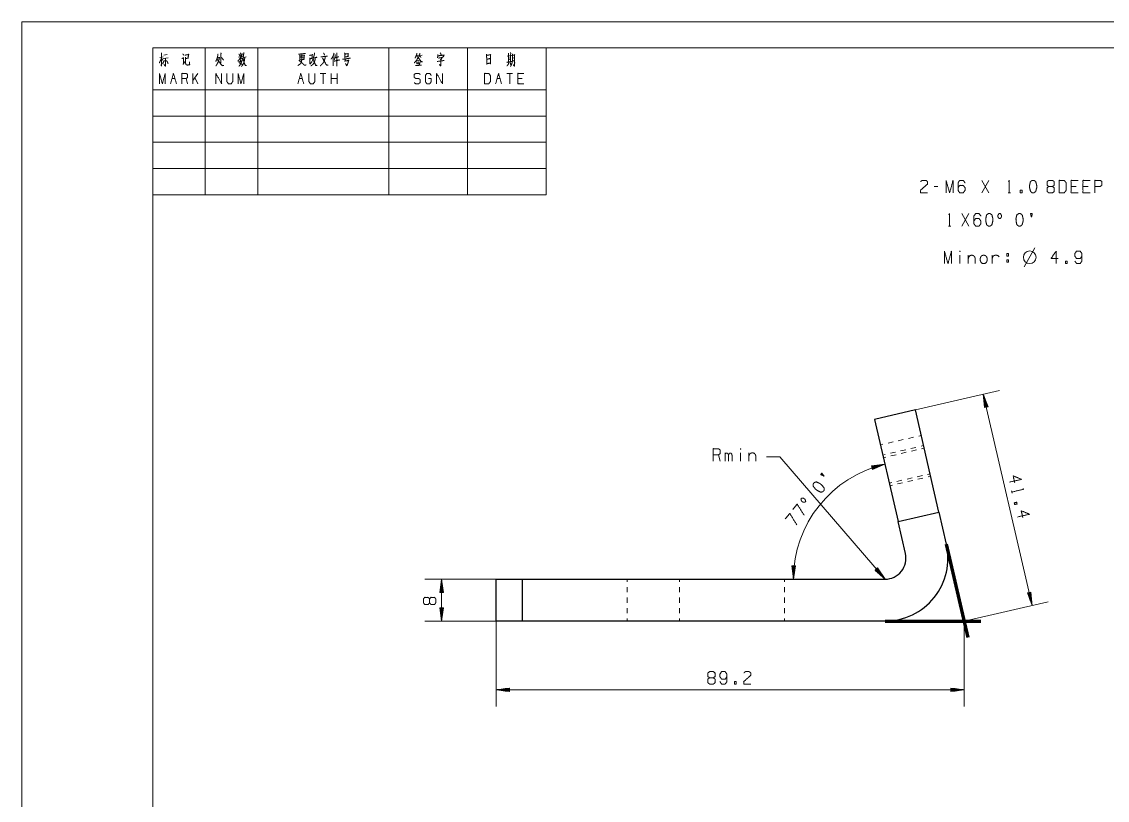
# Model space of a CAD drawing. Header units: millimetres. Extents: x 0 to 420, y 0 to 297.
# Drawn here: x 0 to 207, y 148.5 to 297 of the extents above; entities that cross this region are included whole.
import ezdxf

# ---------------------------------------------------------------- set-up
doc = ezdxf.new("R2010")
doc.units = ezdxf.units.MM
doc.layers.add('1', color=7, linetype='Continuous', true_color=0xffffff)

msp = doc.modelspace()

# ---------------------------------------------------------------- linework, layer by layer
at = {"layer": '1', "color": 132, "linetype": 'Continuous', "lineweight": 18}
for p, q in [((0, 297), (0, 0)), ((420, 297), (0, 297)), ((25, 292), (25, 264)), ((25, 292), (100, 292)), ((25, 292), (100, 292)), ((25, 292), (100, 292)), ((25, 292), (25, 5)), ((415, 292), (25, 292)), ((35, 292), (35, 264)), ((45, 292), (45, 264)), ((70, 292), (70, 264)), ((85, 292), (85, 264)), ((100, 292), (100, 264)), ((25, 284), (100, 284)), ((25, 279), (100, 279)), ((25, 274), (100, 274)), ((25, 269), (100, 269)), ((25, 264), (100, 264))]:
    msp.add_line(p, q, dxfattribs=at)
at = {"layer": '1', "color": 95, "linetype": 'Continuous', "lineweight": 18}
for p, q in [((26.34, 290.18), (26.96, 290.3)), ((26.7, 289.95), (26.92, 289.68)), ((26.99, 289.99), (27.95, 290.14)), ((27.13, 290.61), (27.71, 290.74)), ((41.34, 290.22), (42.13, 290.38)), ((42.25, 290.16), (42.79, 290.28)), ((53.17, 290.09), (53.7, 290.18)), ((75.25, 290.57), (75.67, 290.63)), ((75.35, 290.55), (75.45, 290.24)), ((75.82, 290.51), (76.35, 290.61)), ((75.98, 290.49), (76.11, 290.16)), ((92.56, 290.43), (93.43, 290.55)), ((92.84, 290.07), (93.11, 290.14)), ((93.6, 290.05), (93.85, 290.12)), ((54.91, 288.87), (55.37, 289.43)), ((75.83, 289.64), (75.37, 289.56)), ((92.86, 289.72), (93.09, 289.78)), ((28.66, 286.17), (29.22, 286.17)), ((31.62, 285.18), (31.34, 286.17)), ((33.59, 287.14), (32.63, 285.78)), ((32.63, 285.18), (32.63, 287.14)), ((33.59, 285.18), (33.04, 286.36)), ((52.94, 286.17), (53.49, 286.17)), ((58.02, 287.14), (56.9, 287.14)), ((57.46, 287.14), (57.46, 285.18)), ((59.02, 285.18), (59.02, 287.14)), ((60.14, 286.17), (59.02, 286.17)), ((60.14, 285.18), (60.14, 287.14)), ((90.65, 286.17), (91.2, 286.17)), ((93.6, 287.14), (92.49, 287.14)), ((93.05, 287.14), (93.05, 285.18)), ((95.45, 286.17), (94.61, 286.17)), ((174.67, 265.57), (174, 265.57)), ((184.43, 264.37), (183.09, 266.74)), ((183.09, 264.37), (184.43, 266.74)), ((201.1, 265.57), (200.09, 265.57)), ((203.37, 265.57), (202.37, 265.57)), ((188.1, 264.37), (188.53, 264.37)), ((180.63, 258.02), (179.28, 260.39)), ((179.28, 258.02), (180.63, 260.39)), ((176.72, 258.02), (177.14, 258.02)), ((191.18, 250.24), (193.18, 253.89)), ((178.89, 252.45), (178.89, 250.87)), ((180.5, 252.45), (180.5, 250.87)), ((185.05, 250.87), (185.05, 252.45)), ((187.82, 251.6), (188.16, 251.6)), ((187.82, 251.6), (187.82, 251.12)), ((133.18, 213.18), (132.84, 214.38)), ((134.11, 213.18), (134.11, 214.76)), ((137.06, 214.76), (137.06, 213.18)), ((138.67, 214.76), (138.67, 213.18)), ((188.74, 207.5), (188.84, 207.08))]:
    msp.add_line(p, q, dxfattribs=at)
at = {"layer": '1', "color": 13, "linetype": 'Continuous', "lineweight": 18}
for p, q in [((170.4, 222.96), (186.45, 226.67)), ((184.26, 223.56), (183.36, 225.96)), ((183.36, 225.96), (183.61, 223.41)), ((192.66, 185.66), (183.36, 225.96)), ((183.91, 223.48), (183.38, 225.76)), ((183.96, 223.49), (183.43, 225.77)), ((183.86, 223.46), (183.42, 225.37)), ((183.81, 223.45), (183.45, 224.99)), ((183.76, 223.44), (183.49, 224.6)), ((183.71, 223.43), (183.53, 224.21)), ((184.01, 223.5), (183.56, 225.41)), ((183.66, 223.42), (183.56, 223.82)), ((184.05, 223.51), (183.7, 225.04)), ((184.1, 223.52), (183.84, 224.68)), ((184.15, 223.53), (183.97, 224.32)), ((184.2, 223.54), (184.11, 223.95)), ((184.25, 223.56), (184.25, 223.59)), ((184.25, 223.56), (184.25, 223.59)), ((183.61, 223.41), (183.6, 223.44)), ((183.61, 223.41), (183.6, 223.44)), ((183.61, 223.41), (184.26, 223.56)), ((142.03, 214), (144.57, 214)), ((144.57, 214), (164.62, 190.67)), ((164.58, 212.59), (162.04, 212.27)), ((162.04, 212.27), (162.07, 212.28)), ((162.04, 212.27), (162.07, 212.28)), ((162.04, 212.27), (162.21, 211.62)), ((162.06, 212.22), (162.46, 212.32)), ((162.07, 212.17), (162.85, 212.37)), ((162.08, 212.12), (163.23, 212.42)), ((162.09, 212.07), (163.62, 212.47)), ((162.11, 212.02), (164, 212.52)), ((162.12, 211.97), (164.39, 212.56)), ((162.13, 211.92), (164.4, 212.52)), ((162.14, 211.87), (164.04, 212.37)), ((162.16, 211.83), (163.68, 212.22)), ((162.17, 211.78), (163.32, 212.08)), ((162.18, 211.73), (162.96, 211.93)), ((162.2, 211.68), (162.6, 211.78)), ((162.21, 211.62), (164.58, 212.59)), ((162.21, 211.63), (162.24, 211.64)), ((162.21, 211.63), (162.24, 211.64)), ((146.88, 193.22), (147.15, 190.67)), ((147.55, 193.2), (146.88, 193.22)), ((146.89, 193.22), (146.89, 193.18)), ((146.89, 193.22), (146.89, 193.18)), ((146.94, 193.22), (146.93, 192.8)), ((146.99, 193.21), (146.97, 192.41)), ((147.04, 193.21), (147.01, 192.02)), ((147.09, 193.21), (147.05, 191.64)), ((147.14, 193.21), (147.09, 191.25)), ((147.19, 193.21), (147.13, 190.86)), ((147.15, 190.67), (147.55, 193.2)), ((147.24, 193.21), (147.18, 190.86)), ((147.29, 193.21), (147.24, 191.24)), ((147.35, 193.2), (147.3, 191.63)), ((147.4, 193.2), (147.36, 192.01)), ((147.45, 193.2), (147.42, 192.4)), ((147.5, 193.2), (147.49, 192.78)), ((147.55, 193.2), (147.55, 193.17)), ((147.55, 193.2), (147.55, 193.17)), ((163.21, 192.81), (162.71, 192.38)), ((162.9, 192.55), (164.18, 191.06)), ((162.94, 192.58), (164.47, 190.8)), ((162.98, 192.61), (164.51, 190.83)), ((163.02, 192.64), (164.3, 191.16)), ((163.06, 192.68), (164.08, 191.48)), ((163.1, 192.71), (163.87, 191.81)), ((163.13, 192.74), (163.66, 192.13)), ((163.17, 192.78), (163.44, 192.46)), ((163.21, 192.81), (163.23, 192.79)), ((163.21, 192.81), (163.23, 192.79)), ((164.62, 190.67), (163.21, 192.81)), ((90.45, 190.67), (76.89, 190.67)), ((80.06, 190.67), (79.73, 188.13)), ((80.04, 188.13), (80.04, 190.48)), ((80.4, 188.13), (80.06, 190.67)), ((80.06, 190.67), (80.06, 182.67)), ((80.09, 188.13), (80.09, 190.48)), ((162.71, 192.38), (162.73, 192.36)), ((162.71, 192.38), (162.73, 192.36)), ((162.71, 192.38), (164.62, 190.67)), ((162.75, 192.41), (163.02, 192.1)), ((162.79, 192.45), (163.31, 191.84)), ((162.83, 192.48), (163.6, 191.58)), ((162.86, 192.51), (163.89, 191.32)), ((79.78, 188.13), (79.78, 188.55)), ((79.83, 188.13), (79.83, 188.93)), ((79.88, 188.13), (79.88, 189.32)), ((79.93, 188.13), (79.93, 189.7)), ((79.98, 188.13), (79.98, 190.09)), ((80.14, 188.13), (80.14, 190.09)), ((80.19, 188.13), (80.19, 189.7)), ((80.24, 188.13), (80.24, 189.32)), ((80.29, 188.13), (80.29, 188.93)), ((80.34, 188.13), (80.34, 188.55)), ((79.73, 188.13), (79.73, 188.16)), ((79.73, 188.13), (79.73, 188.16)), ((79.73, 188.13), (80.4, 188.13)), ((80.39, 188.13), (80.39, 188.16)), ((80.39, 188.13), (80.39, 188.16)), ((179.7, 182.67), (195.76, 186.37)), ((192.42, 188.21), (191.77, 188.06)), ((191.77, 188.06), (191.78, 188.03)), ((191.77, 188.06), (191.78, 188.03)), ((191.77, 188.06), (192.66, 185.66)), ((191.82, 188.07), (191.91, 187.67)), ((191.87, 188.08), (192.05, 187.3)), ((191.92, 188.1), (192.19, 186.94)), ((191.97, 188.11), (192.32, 186.57)), ((192.02, 188.12), (192.46, 186.21)), ((192.07, 188.13), (192.59, 185.84)), ((192.12, 188.14), (192.64, 185.85)), ((192.17, 188.15), (192.61, 186.24)), ((192.21, 188.16), (192.57, 186.63)), ((192.26, 188.18), (192.53, 187.02)), ((192.31, 188.19), (192.49, 187.4)), ((192.36, 188.2), (192.46, 187.79)), ((192.41, 188.21), (192.42, 188.18)), ((192.41, 188.21), (192.42, 188.18)), ((192.66, 185.66), (192.42, 188.21)), ((79.73, 185.21), (79.73, 185.18)), ((79.73, 185.21), (79.73, 185.18)), ((79.73, 185.21), (80.06, 182.67)), ((80.4, 185.21), (79.73, 185.21)), ((79.78, 185.21), (79.78, 184.79)), ((79.83, 185.21), (79.83, 184.4)), ((79.88, 185.21), (79.88, 184.02)), ((79.93, 185.21), (79.93, 183.63)), ((79.98, 185.21), (79.98, 183.25)), ((80.04, 185.21), (80.04, 182.86)), ((80.06, 182.67), (80.4, 185.21)), ((80.09, 185.21), (80.09, 182.86)), ((80.14, 185.21), (80.14, 183.25)), ((80.19, 185.21), (80.19, 183.63)), ((80.24, 185.21), (80.24, 184.02)), ((80.29, 185.21), (80.29, 184.4)), ((80.34, 185.21), (80.34, 184.79)), ((80.39, 185.21), (80.39, 185.18)), ((80.39, 185.21), (80.39, 185.18)), ((90.45, 182.67), (76.89, 182.67)), ((90.45, 182.67), (90.45, 166.4)), ((179.7, 182.67), (179.7, 166.4)), ((92.99, 169.91), (90.45, 169.57)), ((92.99, 169.75), (91.8, 169.75)), ((92.99, 169.8), (92.19, 169.8)), ((92.99, 169.85), (92.58, 169.85)), ((92.99, 169.9), (92.96, 169.9)), ((92.99, 169.9), (92.96, 169.9)), ((92.99, 169.24), (92.99, 169.91)), ((177.16, 169.91), (177.16, 169.24)), ((179.7, 169.57), (177.16, 169.91)), ((177.16, 169.9), (177.19, 169.9)), ((177.16, 169.9), (177.19, 169.9)), ((177.16, 169.85), (177.58, 169.85)), ((177.16, 169.8), (177.97, 169.8)), ((177.16, 169.75), (178.35, 169.75)), ((90.45, 169.57), (92.99, 169.24)), ((90.45, 169.57), (179.7, 169.57)), ((92.99, 169.6), (90.65, 169.6)), ((92.99, 169.55), (90.65, 169.55)), ((92.99, 169.65), (91.03, 169.65)), ((92.99, 169.49), (91.03, 169.49)), ((92.99, 169.7), (91.42, 169.7)), ((92.99, 169.44), (91.42, 169.44)), ((92.99, 169.39), (91.8, 169.39)), ((92.99, 169.34), (92.19, 169.34)), ((92.99, 169.29), (92.58, 169.29)), ((92.99, 169.24), (92.96, 169.24)), ((92.99, 169.24), (92.96, 169.24)), ((177.16, 169.7), (178.74, 169.7)), ((177.16, 169.65), (179.12, 169.65)), ((177.16, 169.6), (179.51, 169.6)), ((177.16, 169.24), (179.7, 169.57)), ((177.16, 169.55), (179.51, 169.55)), ((177.16, 169.49), (179.12, 169.49)), ((177.16, 169.44), (178.74, 169.44)), ((177.16, 169.39), (178.35, 169.39)), ((177.16, 169.34), (177.97, 169.34)), ((177.16, 169.29), (177.58, 169.29)), ((177.16, 169.24), (177.19, 169.24)), ((177.16, 169.24), (177.19, 169.24))]:
    msp.add_line(p, q, dxfattribs=at)
at = {"layer": '1', "color": 30, "linetype": 'Continuous', "lineweight": 25}
for p, q in [((170.4, 222.96), (162.6, 221.16)), ((174.9, 203.48), (170.4, 222.96)), ((162.6, 221.16), (167.1, 201.68)), ((167.1, 201.68), (174.9, 203.48)), ((174.9, 203.48), (176.31, 197.37)), ((168.51, 195.57), (167.1, 201.68)), ((90.45, 190.67), (95.45, 190.67)), ((90.45, 182.67), (90.45, 190.67)), ((95.45, 190.67), (95.45, 182.67)), ((95.45, 190.67), (164.62, 190.67)), ((95.45, 182.67), (90.45, 182.67)), ((164.62, 182.67), (95.45, 182.67))]:
    msp.add_line(p, q, dxfattribs=at)
at = {"layer": '1', "color": 43, "linetype": 'Continuous', "lineweight": 18}
for p, q in [((169.09, 217.53), (170.06, 217.75)), ((171.04, 217.98), (171.52, 218.09)), ((163.73, 216.29), (164.22, 216.4)), ((165.19, 216.63), (166.16, 216.85)), ((167.14, 217.08), (168.11, 217.3)), ((167.59, 215.13), (168.56, 215.36)), ((167.59, 215.13), (168.56, 215.36)), ((169.54, 215.58), (170.51, 215.81)), ((169.54, 215.58), (170.51, 215.81)), ((170.62, 215.32), (169.65, 215.09)), ((171.49, 216.03), (171.97, 216.14)), ((171.49, 216.03), (171.97, 216.14)), ((172.09, 215.66), (171.6, 215.54)), ((164.18, 214.34), (164.67, 214.46)), ((164.18, 214.34), (164.67, 214.46)), ((164.78, 213.97), (164.29, 213.86)), ((165.64, 214.68), (166.61, 214.91)), ((165.64, 214.68), (166.61, 214.91)), ((166.73, 214.42), (165.75, 214.19)), ((168.68, 214.87), (167.7, 214.64)), ((165.42, 208.98), (165.9, 209.1)), ((166.88, 209.32), (167.85, 209.55)), ((168.83, 209.77), (169.8, 210)), ((168.94, 209.28), (169.91, 209.51)), ((168.94, 209.28), (169.91, 209.51)), ((170.77, 210.22), (171.75, 210.45)), ((170.89, 209.73), (171.86, 209.96)), ((170.89, 209.73), (171.86, 209.96)), ((172.72, 210.67), (173.21, 210.78)), ((172.84, 210.18), (173.32, 210.3)), ((172.84, 210.18), (173.32, 210.3)), ((165.53, 208.5), (166.02, 208.61)), ((165.53, 208.5), (166.02, 208.61)), ((166.99, 208.83), (167.96, 209.06)), ((166.99, 208.83), (167.96, 209.06)), ((115.45, 190.17), (115.45, 190.67)), ((125.45, 190.67), (125.45, 190.17)), ((145.45, 190.17), (145.45, 190.67)), ((115.45, 188.17), (115.45, 189.17)), ((125.45, 189.17), (125.45, 188.17)), ((145.45, 188.17), (145.45, 189.17)), ((115.45, 186.17), (115.45, 187.17)), ((125.45, 187.17), (125.45, 186.17)), ((145.45, 186.17), (145.45, 187.17)), ((115.45, 184.17), (115.45, 185.17)), ((125.45, 185.17), (125.45, 184.17)), ((145.45, 184.17), (145.45, 185.17)), ((115.45, 182.67), (115.45, 183.17)), ((125.45, 183.17), (125.45, 182.67)), ((145.45, 182.67), (145.45, 183.17))]:
    msp.add_line(p, q, dxfattribs=at)
at = {"layer": '1', "color": 252, "linetype": 'Continuous', "lineweight": 70}
for p, q in [((176.31, 197.37), (180.42, 179.57)), ((164.62, 182.67), (182.88, 182.67))]:
    msp.add_line(p, q, dxfattribs=at)
at = {"layer": '1', "color": 95, "linetype": 'Continuous', "lineweight": 18}
msp.add_circle((192.21, 252.07), 1.2, dxfattribs=at)
at = {"layer": '1', "color": 13, "linetype": 'Continuous', "lineweight": 18}
msp.add_arc((169.64, 190.67), 22.5, 103, 180, dxfattribs=at)
at = {"layer": '1', "color": 30, "linetype": 'Continuous', "lineweight": 25}
for radius in [12, 4]:
    msp.add_arc((164.62, 194.67), radius, 270, 13, dxfattribs=at)
at = {"layer": '1', "color": 95, "linetype": 'Continuous', "lineweight": 18}
for points, knots in [([(26.67, 290.16), (26.6, 289.91), (26.48, 289.62), (26.35, 289.35), (26.23, 289.14)], [0, 0, 0.233514, 0.515368, 0.78555, 1, 1]), ([(26.67, 291.07), (26.66, 288.89), (26.63, 288.5), (26.61, 288.71), (26.64, 288.94)], [0, 0, 0.723303, 0.854546, 0.923601, 1, 1]), ([(27.37, 289.99), (27.42, 289.87), (27.42, 288.83), (27.4, 288.6), (27.39, 288.52), (27.11, 288.85), (27.39, 288.56)], [0, 0, 0.056947, 0.504404, 0.603051, 0.639405, 0.826366, 1, 1]), ([(30.53, 289.99), (30.92, 290.09), (30.86, 290.16), (30.83, 288.96), (30.77, 288.83), (31.12, 289.41)], [0, 0, 0.158008, 0.19221, 0.673433, 0.728446, 1, 1]), ([(30.7, 290.88), (30.87, 290.72), (30.92, 290.63), (30.92, 290.53), (30.9, 290.67)], [0, 0, 0.413146, 0.573572, 0.750721, 1, 1]), ([(31.19, 290.63), (31.87, 290.74), (31.82, 290.8), (31.73, 290.05), (31.82, 290.05), (31.25, 289.99)], [0, 0, 0.313958, 0.349012, 0.694882, 0.735357, 1, 1]), ([(31.22, 290.22), (31.25, 289.91), (31.25, 289.2), (31.27, 288.98), (31.3, 288.87), (31.34, 288.81), (31.41, 288.77), (31.53, 288.75), (31.66, 288.73), (32.03, 288.79), (32, 289.33), (32, 288.79)], [0, 0, 0.097093, 0.316208, 0.387239, 0.42073, 0.444406, 0.470581, 0.507596, 0.549105, 0.664641, 0.832445, 1, 1]), ([(37.43, 290.84), (37.42, 290.72), (37.34, 290.3), (37.26, 290.01), (37.18, 289.8), (37.09, 289.6), (37.01, 289.43)], [0, 0, 0.084498, 0.36853, 0.573114, 0.721457, 0.873368, 1, 1]), ([(37.28, 290.09), (37.75, 290.18), (37.71, 290.22), (37.68, 290.03), (37.62, 289.76), (37.56, 289.6), (37.48, 289.37), (37.4, 289.18), (37.28, 288.98), (37.2, 288.81), (37.02, 288.56)], [0, 0, 0.202443, 0.228131, 0.308408, 0.425631, 0.500403, 0.604281, 0.689483, 0.790714, 0.870506, 1, 1]), ([(37.28, 289.8), (38.22, 288.62), (38.56, 288.65), (38.54, 288.65), (38.24, 288.67), (38.08, 288.81)], [0, 0, 0.632183, 0.773704, 0.779845, 0.909108, 1, 1]), ([(37.97, 291.05), (38.02, 290.94), (38, 290.84), (37.99, 289.12), (37.97, 289.23), (38, 289.45)], [0, 0, 0.049543, 0.095606, 0.852767, 0.898838, 1, 1]), ([(38.1, 290.16), (38.13, 290.14), (38.4, 289.8), (38.47, 289.68)], [0, 0, 0.059448, 0.761031, 1, 1]), ([(41.75, 290.24), (41.62, 290.01), (41.48, 289.8), (41.35, 289.64), (41.22, 289.49)], [0, 0, 0.287221, 0.555142, 0.786181, 1, 1]), ([(41.43, 290.8), (41.56, 290.57), (41.59, 290.43)], [0, 0, 0.640221, 1, 1]), ([(41.73, 291.07), (41.76, 290.92), (41.76, 289.78), (41.73, 289.93), (41.76, 290.05)], [0, 0, 0.094654, 0.823636, 0.91829, 1, 1]), ([(41.76, 290.2), (41.94, 290.07), (42.03, 289.97)], [0, 0, 0.613122, 1, 1]), ([(42.03, 290.92), (42.03, 290.82), (41.91, 290.34)], [0, 0, 0.174301, 1, 1]), ([(42.54, 290.16), (42.49, 289.8), (42.45, 289.56), (42.41, 289.35), (42.35, 289.16), (42.23, 288.91), (42.13, 288.73), (42.01, 288.56), (41.92, 288.48)], [0, 0, 0.19438, 0.332636, 0.448614, 0.555649, 0.70616, 0.822692, 0.933847, 1, 1]), ([(42.33, 291.11), (42.33, 290.98), (42.32, 290.76), (42.27, 290.47), (42.23, 290.16), (42.17, 289.91), (42.1, 289.68), (42.08, 289.62)], [0, 0, 0.081852, 0.232243, 0.425429, 0.63211, 0.800313, 0.957953, 1, 1]), ([(42.22, 289.89), (42.25, 289.85), (42.39, 289.27), (42.49, 289), (42.6, 288.71), (42.63, 288.65), (42.85, 288.67), (42.63, 288.69), (42.55, 288.81)], [0, 0, 0.026721, 0.341749, 0.493483, 0.655465, 0.691641, 0.80784, 0.924039, 1, 1]), ([(53.44, 290.84), (53.42, 290.18), (53.41, 289.85), (53.39, 289.66), (53.38, 289.56), (53.36, 289.43), (53.32, 289.31), (53.27, 289.2), (53.14, 289.02), (53, 288.85), (52.79, 288.73), (52.69, 288.67), (52.65, 288.65)], [0, 0, 0.263783, 0.395771, 0.470171, 0.511786, 0.56157, 0.614019, 0.658777, 0.749614, 0.837596, 0.932985, 0.980677, 1, 1]), ([(52.76, 290.82), (52.82, 290.78), (52.85, 290.8), (54.11, 290.94), (54.07, 290.96), (53.92, 290.92)], [0, 0, 0.045522, 0.068286, 0.872626, 0.90344, 1, 1]), ([(53, 290.59), (53.04, 290.41), (53.04, 289.66), (53.03, 289.7), (53.89, 289.85), (53.8, 289.85), (53.89, 290.63), (53.92, 290.57), (53.87, 290.53), (53.04, 290.43)], [0, 0, 0.051663, 0.252803, 0.264656, 0.500971, 0.524672, 0.738301, 0.756829, 0.773117, 1, 1]), ([(54.88, 290.57), (55.47, 290.67), (55.41, 290.74), (55.34, 290.01), (55.41, 290.01), (54.97, 289.93), (54.94, 290.12), (54.97, 289.89), (54.96, 288.96)], [0, 0, 0.181366, 0.207406, 0.429567, 0.451891, 0.588199, 0.645735, 0.715777, 1, 1]), ([(55.98, 290.12), (55.98, 289.99), (55.92, 289.66), (55.86, 289.47), (55.81, 289.31), (55.73, 289.16), (55.65, 289.02), (55.54, 288.87), (55.31, 288.67), (55.13, 288.58)], [0, 0, 0.067236, 0.249298, 0.354996, 0.450079, 0.537949, 0.629663, 0.725721, 0.894899, 1, 1]), ([(55.85, 291.05), (55.82, 290.8), (55.73, 290.47), (55.62, 290.12), (55.53, 289.89), (55.47, 289.72), (55.41, 289.58)], [0, 0, 0.162457, 0.385014, 0.625897, 0.784413, 0.898493, 1, 1]), ([(55.54, 289.8), (55.59, 289.78), (56.04, 288.67), (56.32, 288.65), (56.06, 288.71), (55.98, 288.83)], [0, 0, 0.024909, 0.644018, 0.787117, 0.926016, 1, 1]), ([(55.62, 290.07), (56.27, 290.2), (56.2, 290.22), (56.08, 290.18)], [0, 0, 0.769962, 0.857327, 1, 1]), ([(57.88, 290.32), (57.88, 290.2), (57.81, 289.91), (57.74, 289.68), (57.65, 289.43), (57.52, 289.23), (57.5, 289.18), (57.42, 289.08), (57.31, 288.94), (57.18, 288.81), (57.06, 288.69), (56.93, 288.58)], [0, 0, 0.060656, 0.206644, 0.323463, 0.452143, 0.571976, 0.593424, 0.659716, 0.74639, 0.834816, 0.918178, 1, 1]), ([(57.02, 290.28), (58.29, 290.43), (58.21, 290.45), (58.12, 290.41)], [0, 0, 0.872478, 0.933903, 1, 1]), ([(57.34, 290.05), (57.4, 290.01), (58.1, 288.75), (58.43, 288.69), (58.12, 288.77), (58.02, 288.89)], [0, 0, 0.030854, 0.652647, 0.79375, 0.930716, 1, 1]), ([(57.56, 291.03), (57.66, 290.84), (57.71, 290.72), (57.74, 290.59)], [0, 0, 0.450481, 0.729637, 1, 1]), ([(59.55, 290.98), (59.48, 290.72), (59.38, 290.47), (59.26, 290.24), (59.14, 290.05), (59, 289.85)], [0, 0, 0.21836, 0.428744, 0.629221, 0.801494, 1, 1]), ([(59.38, 290.41), (59.39, 289.16), (59.39, 288.56), (59.38, 288.69), (59.39, 288.91)], [0, 0, 0.565717, 0.839123, 0.896086, 1, 1]), ([(59.8, 290.72), (59.76, 290.38), (59.7, 290.09), (59.64, 289.89), (59.6, 289.76)], [0, 0, 0.34211, 0.644851, 0.86512, 1, 1]), ([(59.8, 290.14), (60.47, 290.32), (60.4, 290.32), (60.28, 290.26)], [0, 0, 0.772509, 0.853435, 1, 1]), ([(60.08, 291.07), (60.12, 290.98), (60.09, 291.03), (60.11, 288.54), (60.09, 288.73), (60.11, 289.04)], [0, 0, 0.029975, 0.04619, 0.840789, 0.900562, 1, 1]), ([(61.18, 289.87), (61.37, 289.87), (61.75, 289.91), (62.68, 290.05), (62.58, 290.07), (62.43, 290.03)], [0, 0, 0.10704, 0.322386, 0.855626, 0.914427, 1, 1]), ([(61.57, 291.07), (61.63, 290.82), (61.63, 290.09), (61.63, 290.28), (62.33, 290.38), (62.21, 290.38), (62.24, 290.9), (62.26, 290.98), (62.29, 290.92), (62.19, 290.9), (61.63, 290.82)], [0, 0, 0.076614, 0.294117, 0.350048, 0.563214, 0.598361, 0.753971, 0.779215, 0.799829, 0.831205, 1, 1]), ([(61.73, 289.91), (61.63, 289.41), (61.6, 289.49), (62.38, 289.62), (62.33, 289.7), (62.33, 289.62), (62.24, 289.27), (62.19, 289.04), (62.11, 288.85), (62.05, 288.71), (62.01, 288.6), (61.98, 288.58), (61.72, 289.06), (62, 288.62)], [0, 0, 0.13637, 0.159981, 0.371157, 0.396349, 0.418604, 0.516111, 0.579311, 0.63312, 0.675133, 0.705357, 0.714996, 0.861275, 1, 1]), ([(75.64, 290.3), (75.63, 290.2), (75.39, 289.83), (75.38, 289.78), (75.26, 289.6), (75.06, 289.37), (74.85, 289.16)], [0, 0, 0.074337, 0.387309, 0.418539, 0.575027, 0.79286, 1, 1]), ([(75.37, 290.98), (75.35, 290.84), (75.23, 290.53), (75.13, 290.28), (75.01, 290.07)], [0, 0, 0.148006, 0.485257, 0.758321, 1, 1]), ([(75.61, 290.16), (76.2, 289.37), (76.43, 289.37), (76.2, 289.39), (76.08, 289.54)], [0, 0, 0.599324, 0.742451, 0.886135, 1, 1]), ([(75.91, 290.98), (75.92, 290.88), (75.75, 290.3)], [0, 0, 0.147218, 1, 1]), ([(79.34, 290.74), (79.34, 290.51), (79.33, 290.34), (79.3, 290.22), (79.27, 290.12)], [0, 0, 0.361949, 0.626223, 0.829034, 1, 1]), ([(79.34, 290.49), (80.57, 290.63), (80.56, 290.67), (80.37, 290.26)], [0, 0, 0.712481, 0.737756, 1, 1]), ([(79.49, 290.07), (80.25, 290.18), (80.21, 290.24), (79.92, 289.72)], [0, 0, 0.533866, 0.586729, 1, 1]), ([(79.87, 289.87), (79.9, 289.76), (79.93, 289.64), (79.94, 289.43), (79.94, 289), (79.93, 288.85), (79.9, 288.65), (79.86, 288.52), (79.64, 288.87), (79.87, 288.56)], [0, 0, 0.049623, 0.1085, 0.204239, 0.404798, 0.471991, 0.568442, 0.629223, 0.820578, 1, 1]), ([(79.78, 291.09), (79.89, 290.96), (79.93, 290.86), (79.96, 290.69)], [0, 0, 0.364604, 0.619196, 1, 1]), ([(88.61, 290.8), (88.64, 290.59), (88.66, 290.14), (88.67, 289.66), (88.67, 289.6), (88.67, 288.83), (88.67, 288.98), (89.24, 289.1), (89.36, 288.96), (89.39, 289.14), (89.39, 289.39), (89.4, 289.87), (89.42, 290.36), (89.42, 290.78), (89.43, 290.72), (88.66, 290.57)], [0, 0, 0.037589, 0.119519, 0.205166, 0.216331, 0.354043, 0.380097, 0.485125, 0.518622, 0.552532, 0.597196, 0.682843, 0.77221, 0.846648, 0.858119, 1, 1]), ([(88.67, 289.83), (89.24, 289.95), (89.18, 289.97), (89.05, 289.89)], [0, 0, 0.728512, 0.805958, 1, 1]), ([(92.8, 290.98), (92.83, 290.86), (92.83, 289.31)], [0, 0, 0.075954, 1, 1]), ([(93.21, 291.11), (93.24, 290.98), (93.19, 289.37)], [0, 0, 0.073211, 1, 1]), ([(93.55, 290.82), (93.59, 290.59), (93.59, 290.14), (93.57, 289.64), (93.55, 289.33), (93.47, 289), (93.38, 288.79), (93.22, 288.48)], [0, 0, 0.096217, 0.285187, 0.491418, 0.620825, 0.76157, 0.854869, 1, 1]), ([(93.59, 290.57), (94.03, 290.67), (93.98, 290.74), (93.98, 290.05), (94, 289.12), (93.98, 288.77), (93.97, 288.56), (93.95, 288.5), (93.74, 288.77), (93.94, 288.58)], [0, 0, 0.13308, 0.155522, 0.357051, 0.631901, 0.735808, 0.797028, 0.815849, 0.918301, 1, 1]), ([(27.18, 289.66), (27.17, 289.58), (26.86, 288.96)], [0, 0, 0.108202, 1, 1]), ([(27.61, 289.58), (27.87, 289.16), (27.92, 289), (27.81, 289.27)], [0, 0, 0.516563, 0.696901, 1, 1]), ([(41.34, 289.31), (41.97, 289.45), (41.98, 289.64), (41.98, 289.56), (41.91, 289.31), (41.81, 289.04), (41.7, 288.83), (41.59, 288.71), (41.48, 288.58), (41.41, 288.52)], [0, 0, 0.30447, 0.39258, 0.431622, 0.553714, 0.689469, 0.798362, 0.878841, 0.954752, 1, 1]), ([(41.72, 289.66), (41.56, 289.08), (41.66, 289.04), (41.78, 289), (41.89, 288.94), (42.04, 288.85)], [0, 0, 0.5291, 0.62629, 0.735524, 0.852093, 1, 1]), ([(52.82, 289.6), (52.89, 289.6), (53.17, 289.37), (53.41, 289.16), (53.63, 288.98), (53.9, 288.71), (54.23, 288.75), (53.92, 288.71), (53.82, 288.79)], [0, 0, 0.033467, 0.197839, 0.340788, 0.472468, 0.649452, 0.797921, 0.939753, 1, 1]), ([(59.57, 289.49), (60.61, 289.7), (60.53, 289.72), (60.4, 289.66)], [0, 0, 0.826976, 0.886334, 1, 1]), ([(75.12, 288.62), (76.23, 288.73), (76.16, 288.73), (75.99, 288.71)], [0, 0, 0.825897, 0.879998, 1, 1]), ([(75.31, 289.27), (75.38, 289), (75.38, 288.87), (75.37, 289.04)], [0, 0, 0.489807, 0.707975, 1, 1]), ([(75.58, 289.43), (75.64, 289.12), (75.61, 288.96), (75.61, 289.18)], [0, 0, 0.443891, 0.680119, 1, 1]), ([(75.95, 289.41), (75.95, 289.27), (75.77, 288.69)], [0, 0, 0.19307, 1, 1]), ([(79.2, 289.41), (80.57, 289.6), (80.49, 289.62), (80.28, 289.56)], [0, 0, 0.820202, 0.873508, 1, 1]), ([(92.52, 289.25), (93.43, 289.41), (93.38, 289.43), (93.33, 289.37)], [0, 0, 0.873246, 0.919206, 1, 1]), ([(92.86, 289.12), (92.84, 289.02), (92.73, 288.81), (92.62, 288.67), (92.52, 288.56)], [0, 0, 0.157085, 0.51447, 0.781154, 1, 1]), ([(93.09, 289.18), (93.25, 288.94), (93.25, 288.83), (93.19, 289.02)], [0, 0, 0.497679, 0.671694, 1, 1]), ([(93.57, 289.52), (93.6, 289.52), (93.84, 289.58)], [0, 0, 0.107799, 1, 1]), ([(26.26, 285.18), (26.26, 287.14), (26.82, 285.18), (27.37, 287.14), (27.37, 285.18)], [0, 0, 0.245192, 0.5, 0.754808, 1, 1]), ([(30.51, 285.18), (30.51, 287.14), (31.34, 287.14), (31.62, 286.96), (31.62, 286.36), (31.34, 286.17), (30.51, 286.17)], [0, 0, 0.400952, 0.571035, 0.639278, 0.761676, 0.829917, 1, 1]), ([(37.01, 285.18), (37.01, 287.14), (38.12, 285.18), (38.12, 287.14)], [0, 0, 0.317574, 0.682426, 1, 1]), ([(39.13, 287.14), (39.13, 285.57), (39.39, 285.18), (39.95, 285.18), (40.24, 285.57), (40.24, 287.14)], [0, 0, 0.337152, 0.438599, 0.557781, 0.662848, 1, 1]), ([(41.25, 285.18), (41.25, 287.14), (41.81, 285.18), (42.36, 287.14), (42.36, 285.18)], [0, 0, 0.245192, 0.5, 0.754808, 1, 1]), ([(54.78, 287.14), (54.78, 285.57), (55.05, 285.18), (55.6, 285.18), (55.89, 285.57), (55.89, 287.14)], [0, 0, 0.337152, 0.438599, 0.557781, 0.662848, 1, 1]), ([(74.85, 285.36), (75.13, 285.18), (75.7, 285.18), (75.98, 285.39), (75.98, 285.97), (75.7, 286.17), (75.15, 286.17), (74.85, 286.36), (74.85, 286.96), (75.15, 287.14), (75.7, 287.14), (75.98, 286.96)], [0, 0, 0.068035, 0.184054, 0.254521, 0.372333, 0.442799, 0.555843, 0.626367, 0.748393, 0.81892, 0.931964, 1, 1]), ([(77.55, 286.17), (78.1, 286.17), (78.1, 285.57), (77.82, 285.18), (77.25, 285.18), (76.97, 285.57), (76.97, 286.75), (77.27, 287.14), (77.81, 287.14), (78.09, 286.75)], [0, 0, 0.103295, 0.214797, 0.304261, 0.410274, 0.499739, 0.718892, 0.809956, 0.910533, 1, 1]), ([(79.11, 285.18), (79.11, 287.14), (80.22, 285.18), (80.22, 287.14)], [0, 0, 0.317574, 0.682426, 1, 1]), ([(88.25, 285.18), (89.07, 285.18), (89.36, 285.57), (89.36, 286.75), (89.07, 287.14), (88.25, 287.14), (88.25, 285.18)], [0, 0, 0.142133, 0.227159, 0.431787, 0.516817, 0.65895, 1, 1]), ([(90.37, 285.18), (90.93, 287.14), (91.48, 285.18)], [0, 0, 0.5, 1, 1]), ([(95.73, 285.18), (94.61, 285.18), (94.61, 287.14), (95.73, 287.14)], [0, 0, 0.265389, 0.734611, 1, 1]), ([(171.39, 266.52), (171.71, 266.74), (172.4, 266.74), (172.73, 266.52), (172.73, 266.04), (171.37, 264.84), (171.39, 264.37), (172.73, 264.37)], [0, 0, 0.069692, 0.192978, 0.265274, 0.350225, 0.674739, 0.759752, 1, 1]), ([(176.26, 264.37), (176.26, 266.74), (176.93, 264.37), (177.6, 266.74), (177.6, 264.37)], [0, 0, 0.245192, 0.5, 0.754808, 1, 1]), ([(178.54, 265.32), (178.86, 265.79), (179.55, 265.79), (179.88, 265.32), (179.88, 264.84), (179.55, 264.37), (178.86, 264.37), (178.54, 264.84), (178.54, 266.27), (178.86, 266.74), (179.55, 266.74), (179.88, 266.27)], [0, 0, 0.076963, 0.16976, 0.248071, 0.312017, 0.39033, 0.483127, 0.560093, 0.751929, 0.828892, 0.92169, 1, 1]), ([(188.17, 266.54), (188.32, 266.74), (188.32, 264.37)], [0, 0, 0.093489, 1, 1]), ([(193.03, 264.37), (193.36, 264.62), (193.54, 265.32), (193.54, 265.79), (193.36, 266.52), (193.03, 266.74), (192.69, 266.74), (192.36, 266.52), (192.18, 265.79), (192.2, 265.32), (192.36, 264.62), (192.69, 264.37), (193.03, 264.37)], [0, 0, 0.067528, 0.183975, 0.260585, 0.380944, 0.446143, 0.500306, 0.565505, 0.685865, 0.762528, 0.878309, 0.945837, 1, 1]), ([(195.85, 265.57), (195.54, 265.79), (195.54, 266.52), (195.85, 266.74), (196.54, 266.74), (196.88, 266.52), (196.88, 265.79), (196.54, 265.57), (195.85, 265.57), (195.52, 265.32), (195.52, 264.62), (195.85, 264.37), (196.54, 264.37), (196.88, 264.59), (196.88, 265.32), (196.54, 265.57)], [0, 0, 0.047572, 0.136084, 0.183656, 0.267812, 0.317163, 0.405675, 0.455027, 0.539182, 0.590293, 0.675754, 0.726866, 0.811022, 0.860373, 0.948887, 1, 1]), ([(197.81, 264.37), (198.8, 264.37), (199.16, 264.84), (199.16, 266.27), (198.8, 266.74), (197.81, 266.74), (197.81, 264.37)], [0, 0, 0.142133, 0.227161, 0.431792, 0.516817, 0.65895, 1, 1]), ([(201.43, 264.37), (200.09, 264.37), (200.09, 266.74), (201.43, 266.74)], [0, 0, 0.26539, 0.73461, 1, 1]), ([(203.71, 264.37), (202.37, 264.37), (202.37, 266.74), (203.71, 266.74)], [0, 0, 0.26539, 0.73461, 1, 1]), ([(204.64, 264.37), (204.64, 266.74), (205.65, 266.74), (205.99, 266.52), (205.99, 265.79), (205.63, 265.57), (204.64, 265.57)], [0, 0, 0.401147, 0.571311, 0.639589, 0.762044, 0.832821, 1, 1]), ([(190.41, 264.37), (190.75, 264.37), (190.75, 264.84), (190.41, 264.84), (190.41, 264.37)], [0, 0, 0.207082, 0.5, 0.707082, 1, 1]), ([(176.79, 260.19), (176.93, 260.39), (176.93, 258.02)], [0, 0, 0.093489, 1, 1]), ([(181.56, 258.97), (181.88, 259.44), (182.57, 259.44), (182.9, 258.97), (182.9, 258.49), (182.57, 258.02), (181.88, 258.02), (181.56, 258.49), (181.56, 259.92), (181.88, 260.39), (182.57, 260.39), (182.9, 259.92)], [0, 0, 0.076961, 0.169759, 0.248071, 0.312017, 0.390332, 0.483129, 0.560093, 0.751929, 0.828891, 0.921688, 1, 1]), ([(184.67, 258.02), (185, 258.27), (185.18, 258.97), (185.18, 259.44), (185, 260.17), (184.67, 260.39), (184.33, 260.39), (184, 260.17), (183.82, 259.44), (183.84, 258.97), (184, 258.27), (184.33, 258.02), (184.67, 258.02)], [0, 0, 0.067525, 0.183972, 0.260582, 0.380941, 0.446138, 0.500304, 0.565503, 0.685861, 0.762525, 0.878306, 0.945834, 1, 1]), ([(186.38, 259.44), (186.61, 259.44), (186.82, 259.77), (186.82, 260.09), (186.61, 260.42), (186.38, 260.42), (186.15, 260.09), (186.15, 259.77), (186.38, 259.44)], [0, 0, 0.08568, 0.230393, 0.351582, 0.496296, 0.581975, 0.730393, 0.851582, 1, 1]), ([(190.44, 258.02), (190.77, 258.27), (190.95, 258.97), (190.95, 259.44), (190.77, 260.17), (190.44, 260.39), (190.1, 260.39), (189.76, 260.17), (189.59, 259.44), (189.61, 258.97), (189.76, 258.27), (190.1, 258.02), (190.44, 258.02)], [0, 0, 0.067525, 0.183973, 0.260583, 0.380943, 0.446139, 0.500306, 0.565503, 0.685862, 0.762526, 0.878308, 0.945834, 1, 1]), ([(192.55, 259.69), (192.38, 260.39), (192.71, 260.39), (192.55, 259.69)], [0, 0, 0.406593, 0.595729, 1, 1]), ([(175.94, 250.87), (175.94, 253.25), (176.62, 250.87), (177.29, 253.25), (177.29, 250.87)], [0, 0, 0.245192, 0.5, 0.754808, 1, 1]), ([(178.89, 253.1), (178.93, 253.2), (178.89, 253.27), (178.86, 253.2), (178.89, 253.1)], [0, 0, 0.28062, 0.500021, 0.719398, 1, 1]), ([(187.82, 252.3), (187.82, 252.77), (188.16, 252.77), (188.16, 252.3), (187.82, 252.3)], [0, 0, 0.29291, 0.5, 0.79291, 1, 1]), ([(197.61, 251.82), (196.27, 251.82), (197.28, 253.25), (197.28, 250.87)], [0, 0, 0.245869, 0.565294, 1, 1]), ([(200.82, 251.35), (201.14, 250.87), (201.83, 250.87), (202.17, 251.35), (202.17, 252.77), (201.83, 253.25), (201.14, 253.25), (200.82, 252.77), (200.81, 252.3), (201.14, 251.82), (201.83, 251.82), (202.17, 252.3)], [0, 0, 0.076857, 0.169525, 0.24773, 0.4393, 0.517503, 0.610171, 0.687026, 0.750927, 0.829129, 0.921797, 1, 1]), ([(180.5, 251.85), (180.6, 252.15), (180.8, 252.37), (181.04, 252.45), (181.27, 252.45), (181.52, 252.37), (181.72, 252.15), (181.82, 251.85), (181.82, 250.87)], [0, 0, 0.107748, 0.208447, 0.296007, 0.373817, 0.461377, 0.562076, 0.669826, 1, 1]), ([(182.88, 251.17), (183.07, 250.95), (183.32, 250.87), (183.55, 250.87), (183.8, 250.95), (183.99, 251.17), (184.1, 251.5), (184.1, 251.85), (183.99, 252.15), (183.8, 252.37), (183.55, 252.45), (183.32, 252.45), (183.07, 252.37), (182.88, 252.15), (182.77, 251.85), (182.77, 251.5), (182.88, 251.17)], [0, 0, 0.063224, 0.118199, 0.167052, 0.222027, 0.285251, 0.357937, 0.43235, 0.500001, 0.563225, 0.6182, 0.667053, 0.722028, 0.785252, 0.852902, 0.927315, 1, 1]), ([(185.05, 251.85), (185.16, 252.15), (185.35, 252.37), (185.6, 252.45), (185.93, 252.45), (186.18, 252.37), (186.38, 252.15)], [0, 0, 0.180183, 0.348578, 0.495002, 0.685181, 0.831605, 1, 1]), ([(188.16, 251.6), (188.16, 251.12), (187.82, 251.12)], [0, 0, 0.58581, 1, 1]), ([(199.04, 250.87), (199.38, 250.87), (199.38, 251.35), (199.04, 251.35), (199.04, 250.87)], [0, 0, 0.207082, 0.5, 0.707082, 1, 1]), ([(131.84, 213.18), (131.84, 215.56), (132.84, 215.56), (133.18, 215.33), (133.18, 214.61), (132.84, 214.38), (131.84, 214.38)], [0, 0, 0.40095, 0.571034, 0.639277, 0.761673, 0.829916, 1, 1]), ([(137.06, 215.41), (137.1, 215.51), (137.06, 215.58), (137.03, 215.51), (137.06, 215.41)], [0, 0, 0.280617, 0.50001, 0.719392, 1, 1]), ([(134.11, 214.28), (134.17, 214.56), (134.34, 214.73), (134.54, 214.73), (134.71, 214.56), (134.78, 214.28), (134.78, 213.18)], [0, 0, 0.11888, 0.224458, 0.306987, 0.412562, 0.533088, 1, 1]), ([(134.78, 214.28), (134.84, 214.56), (135.01, 214.73), (135.23, 214.73), (135.38, 214.56), (135.46, 214.28), (135.46, 213.18)], [0, 0, 0.118606, 0.223941, 0.313764, 0.413916, 0.534164, 1, 1]), ([(138.67, 214.16), (138.77, 214.46), (138.97, 214.68), (139.21, 214.76), (139.44, 214.76), (139.69, 214.68), (139.88, 214.46), (139.99, 214.16), (139.99, 213.18)], [0, 0, 0.107749, 0.208449, 0.296009, 0.373823, 0.461384, 0.562083, 0.669832, 1, 1]), ([(153, 207.63), (153.01, 208.05), (152.57, 208.63), (152.2, 208.92), (151.52, 209.23), (151.14, 209.11), (150.93, 208.85), (150.9, 208.45), (151.35, 207.86), (151.74, 207.57), (152.38, 207.26), (152.79, 207.37), (153, 207.63)], [0, 0, 0.067523, 0.183969, 0.260581, 0.380942, 0.446141, 0.500306, 0.565502, 0.685862, 0.762527, 0.878309, 0.945835, 1, 1]), ([(153, 210.33), (152.35, 210.63), (152.55, 210.89), (153, 210.33)], [0, 0, 0.406594, 0.595724, 1, 1]), ([(189.35, 209.07), (189.05, 210.38), (190.67, 209.72), (188.35, 209.18)], [0, 0, 0.24587, 0.565296, 1, 1]), ([(190.88, 207.92), (191.1, 207.83), (188.79, 207.29)], [0, 0, 0.093484, 1, 1]), ([(149.2, 202.86), (147.86, 205), (147.03, 203.95)], [0, 0, 0.652471, 1, 1]), ([(149.35, 205.34), (149.5, 205.52), (149.38, 205.89), (149.12, 206.09), (148.73, 206.13), (148.59, 205.95), (148.7, 205.57), (148.96, 205.37), (149.35, 205.34)], [0, 0, 0.085684, 0.230397, 0.35158, 0.496294, 0.581977, 0.730393, 0.851584, 1, 1]), ([(189.26, 205.24), (189.34, 204.92), (189.8, 205.02), (189.73, 205.35), (189.26, 205.24)], [0, 0, 0.207085, 0.500005, 0.707093, 1, 1]), ([(147.78, 201.07), (146.45, 203.22), (145.61, 202.16)], [0, 0, 0.652469, 1, 1]), ([(190.89, 202.41), (190.59, 203.72), (192.2, 203.06), (189.89, 202.53)], [0, 0, 0.24587, 0.565296, 1, 1]), ([(77.77, 186.18), (77.54, 185.87), (76.82, 185.87), (76.59, 186.18), (76.59, 186.87), (76.82, 187.21), (77.54, 187.21), (77.77, 186.87), (77.77, 186.18), (78.02, 185.85), (78.72, 185.85), (78.97, 186.18), (78.97, 186.87), (78.74, 187.21), (78.02, 187.21), (77.77, 186.87)], [0, 0, 0.047574, 0.136087, 0.183661, 0.267817, 0.317167, 0.405679, 0.455029, 0.539185, 0.590298, 0.675758, 0.726871, 0.811027, 0.860377, 0.948889, 1, 1]), ([(131.18, 171.86), (130.86, 172.09), (130.86, 172.81), (131.18, 173.04), (131.87, 173.04), (132.2, 172.81), (132.2, 172.09), (131.87, 171.86), (131.18, 171.86), (130.84, 171.61), (130.84, 170.91), (131.18, 170.66), (131.87, 170.66), (132.2, 170.89), (132.2, 171.61), (131.87, 171.86)], [0, 0, 0.047573, 0.136085, 0.183658, 0.267815, 0.317165, 0.405677, 0.455027, 0.539185, 0.590297, 0.675756, 0.726869, 0.811026, 0.860376, 0.948888, 1, 1]), ([(133.14, 171.14), (133.45, 170.66), (134.14, 170.66), (134.48, 171.14), (134.48, 172.56), (134.14, 173.04), (133.45, 173.04), (133.14, 172.56), (133.12, 172.09), (133.45, 171.61), (134.14, 171.61), (134.48, 172.09)], [0, 0, 0.076856, 0.169525, 0.247728, 0.439296, 0.5175, 0.610168, 0.687025, 0.750925, 0.829128, 0.921797, 1, 1]), ([(137.69, 172.81), (138.01, 173.04), (138.7, 173.04), (139.03, 172.81), (139.03, 172.34), (137.67, 171.14), (137.69, 170.66), (139.03, 170.66)], [0, 0, 0.069693, 0.192977, 0.265274, 0.350227, 0.67474, 0.759752, 1, 1]), ([(135.91, 170.66), (136.24, 170.66), (136.24, 171.14), (135.91, 171.14), (135.91, 170.66)], [0, 0, 0.207088, 0.5, 0.707088, 1, 1])]:
    msp.add_open_spline(points, degree=1, knots=knots, dxfattribs=at)
for points in [[(28.38, 285.18), (28.94, 287.14), (29.5, 285.18)], [(52.66, 285.18), (53.22, 287.14), (53.77, 285.18)]]:
    msp.add_open_spline(points, degree=1, dxfattribs=at)

doc.saveas('drawing.dxf')
